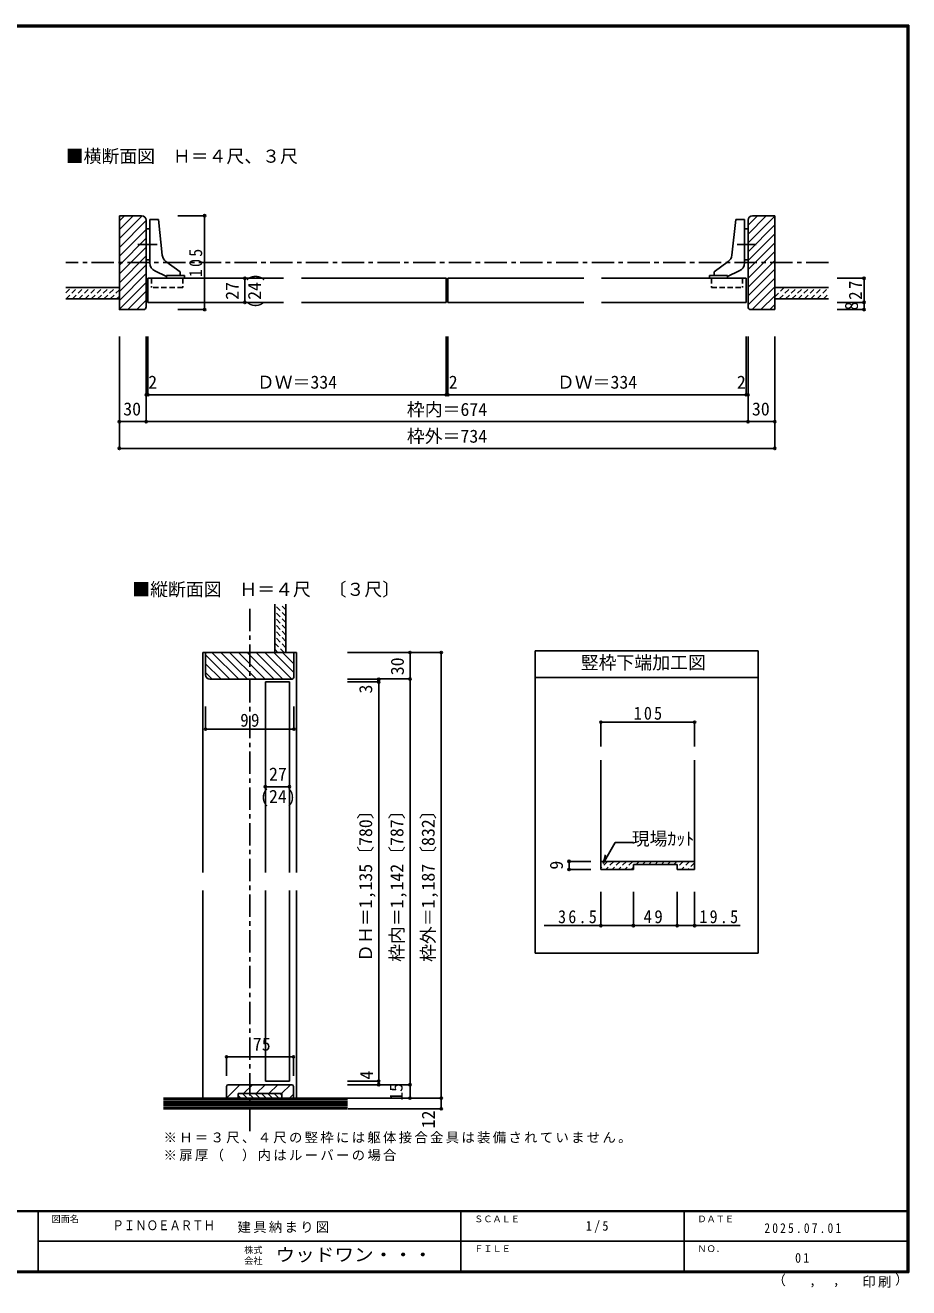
# Model space of a CAD drawing. Units: millimetres at full size, sheet at 1:5. Extents: x -973 to 977, y -718 to 696.
# Drawn here: x -13 to 977, y -718 to 696 of the extents above; entities that cross this region are included whole.
import ezdxf
from ezdxf.enums import TextEntityAlignment as Align

# ---------------------------------------------------------------- set-up
doc = ezdxf.new("R2010")
doc.units = ezdxf.units.MM
doc.header["$LTSCALE"] = 5
doc.header["$PDMODE"] = 32
doc.header["$PDSIZE"] = 2.5
doc.linetypes.add('CHAIN1', pattern=[8, 5, -1, 1, -1])
doc.linetypes.add('DASHED1', pattern=[1.8, 1.2, -0.6])
for name, color, linetype in [('0-0_補助線', 4, 'Continuous'), ('0-1_通り芯', 4, 'CHAIN1'), ('0-3_仕上げ', 2, 'Continuous'), ('0-4_枠', 3, 'Continuous'), ('0-6_扉', 6, 'Continuous'), ('0-7_金物', 7, 'Continuous'), ('0-A_文字', 7, 'Continuous'), ('0-B_寸法', 7, 'Continuous'), ('0-C_ハッチ', 4, 'Continuous'), ('F-1_枠', 6, 'Continuous'), ('F-A_文字', 7, 'Continuous')]:
    doc.layers.add(name, color=color, linetype=linetype)
doc.styles.add('ＭＳ ゴシック', font='')
doc.styles.get('ＭＳ ゴシック').set_extended_font_data('MS Gothic')

msp = doc.modelspace()

# ---------------------------------------------------------------- linework, layer by layer
at = {"layer": '0-0_補助線', "color": 3}
for p, q in [((558.146, -4.5), (808.146, -4.5)), ((558.146, -343.005), (558.146, -4.5)), ((808.146, -343.005), (808.146, -4.5)), ((558.146, -34.5), (808.146, -34.5)), ((631.831, -127.109), (631.831, -249.475)), ((736.831, -127.109), (736.831, -249.475)), ((736.831, -240.475), (631.831, -240.475)), ((631.831, -249.475), (668.331, -249.475)), ((668.331, -243.775), (668.331, -249.475)), ((668.331, -243.775), (717.331, -243.775)), ((717.331, -243.775), (717.331, -249.475)), ((717.331, -249.475), (736.831, -249.475)), ((808.146, -343.005), (558.146, -343.005))]:
    msp.add_line(p, q, dxfattribs=at)
at = {"layer": '0-0_補助線'}
for p, q in [((631.831, -84.488), (736.831, -84.488)), ((631.831, -84.488), (631.831, -111.621)), ((736.831, -84.488), (736.831, -111.621)), ((596.257, -249.475), (596.257, -240.475)), ((596.257, -240.475), (620.719, -240.475)), ((596.257, -249.475), (620.719, -249.475)), ((631.831, -312.324), (631.831, -274.565)), ((668.331, -312.324), (668.331, -274.565)), ((717.331, -312.324), (717.331, -274.565)), ((736.831, -312.324), (736.831, -274.565)), ((668.331, -312.324), (568.563, -312.324)), ((717.331, -312.324), (668.331, -312.324)), ((787.752, -312.324), (717.331, -312.324))]:
    msp.add_line(p, q, dxfattribs=at)
at = {"layer": '0-0_補助線', "color": 7}
for p, q in [((634.332, -242.758), (647.9, -219.258)), ((647.9, -219.258), (668.25, -219.258)), ((634.332, -242.758), (636.92, -233.099))]:
    msp.add_line(p, q, dxfattribs=at)
at = {"layer": '0-0_補助線', "linetype": 'DASHED1'}
for p, q in [((639.263, -240.475), (631.831, -247.907)), ((646.334, -240.475), (637.334, -249.475)), ((653.405, -240.475), (644.405, -249.475)), ((660.476, -240.475), (651.476, -249.475)), ((667.547, -240.475), (658.547, -249.475)), ((668.331, -246.762), (665.618, -249.475)), ((674.618, -240.475), (671.318, -243.775)), ((681.689, -240.475), (678.389, -243.775)), ((688.76, -240.475), (685.46, -243.775)), ((695.831, -240.475), (692.531, -243.775)), ((702.902, -240.475), (699.602, -243.775)), ((709.973, -240.475), (706.673, -243.775)), ((717.045, -240.475), (713.745, -243.775)), ((724.116, -240.475), (717.331, -247.26)), ((731.187, -240.475), (722.187, -249.475)), ((736.831, -241.902), (729.258, -249.475))]:
    msp.add_line(p, q, dxfattribs=at)
at = {"layer": '0-0_補助線', "color": 7}
for p in [(631.831, -84.488), (736.831, -84.488), (596.257, -240.475), (596.257, -249.475), (631.831, -312.324), (668.331, -312.324), (717.331, -312.324), (736.831, -312.324)]:
    msp.add_point(p, dxfattribs=at)
at = {"layer": '0-1_通り芯'}
for p, q in [((886.639, 430), (32.639, 430)), ((238.646, -542.5), (238.646, 47.5))]:
    msp.add_line(p, q, dxfattribs=at)
at = {"layer": '0-3_仕上げ'}
for p, q in [((92.639, 402), (32.639, 402)), ((826.639, 402), (886.639, 402)), ((92.639, 389.5), (32.639, 389.5)), ((826.639, 389.5), (886.639, 389.5)), ((266.646, -6.5), (266.646, 47.5)), ((279.146, -6.5), (279.146, 47.5)), ((266.646, -6.5), (279.146, -6.5)), ((142.146, -505.5), (348.146, -505.5)), ((142.146, -517.5), (348.146, -517.5))]:
    msp.add_line(p, q, dxfattribs=at)
at = {"layer": '0-3_仕上げ', "color": 7}
for p, q in [((348.146, -507.5), (142.146, -507.5)), ((348.146, -509.5), (142.146, -509.5)), ((348.146, -511.5), (142.146, -511.5)), ((348.146, -513.5), (142.146, -513.5)), ((348.146, -515.5), (142.146, -515.5))]:
    msp.add_line(p, q, dxfattribs=at)
at = {"layer": '0-4_枠'}
for p, q in [((117.639, 482.5), (92.639, 482.5)), ((826.639, 482.5), (801.639, 482.5)), ((826.639, 377.5), (826.639, 482.5)), ((122.639, 477.5), (122.639, 380.5)), ((796.639, 477.5), (796.639, 380.5)), ((826.639, 377.5), (799.639, 377.5)), ((288.146, -6.5), (189.146, -6.5)), ((189.146, -31.5), (189.146, -6.5)), ((288.146, -6.5), (288.146, -33.5)), ((194.146, -36.5), (285.146, -36.5)), ((227.62, -490.5), (212.62, -505.5)), ((212.646, -492.5), (212.646, -505.5)), ((285.646, -490.5), (214.646, -490.5)), ((241.762, -490.5), (231.762, -500.5)), ((255.904, -490.5), (245.904, -500.5)), ((270.046, -490.5), (260.046, -500.5)), ((284.189, -490.5), (274.189, -500.5)), ((287.646, -492.5), (287.646, -505.5)), ((287.646, -501.184), (283.331, -505.5))]:
    msp.add_line(p, q, dxfattribs=at)
at = {"layer": '0-4_枠', "color": 4}
for p, q in [((202.146, -6.5), (186.146, -6.5)), ((186.146, -253), (186.146, -6.5)), ((288.146, -6.5), (291.146, -6.5)), ((291.146, -253), (291.146, -6.5)), ((186.146, -505.5), (186.146, -273)), ((291.146, -505.5), (291.146, -273))]:
    msp.add_line(p, q, dxfattribs=at)
at = {"layer": '0-4_枠', "color": 7}
for p, q in [((225.646, -500.5), (225.646, -505.5)), ((274.646, -500.5), (225.646, -500.5)), ((225.646, -502.491), (228.655, -505.5)), ((230.726, -500.5), (235.726, -505.5)), ((237.797, -500.5), (242.797, -505.5)), ((244.868, -500.5), (249.868, -505.5)), ((251.939, -500.5), (256.939, -505.5)), ((259.01, -500.5), (264.01, -505.5)), ((266.081, -500.5), (271.081, -505.5)), ((273.152, -500.5), (274.646, -501.994)), ((274.646, -500.5), (274.646, -505.5))]:
    msp.add_line(p, q, dxfattribs=at)
at = {"layer": '0-4_枠'}
msp.add_lwpolyline([(119.639, 377.5), (92.639, 377.5), (92.639, 482.5)], dxfattribs=at)
for centre, radius, start, end in [((117.639, 477.5), 5, 0, 90), ((801.639, 477.5), 5, 90, 180), ((119.639, 380.5), 3, 270, 0), ((799.639, 380.5), 3, 180, 270), ((194.146, -31.5), 5, 180, 270), ((285.146, -33.5), 3, 270, 0), ((214.646, -492.5), 2, 90, 180), ((285.646, -492.5), 2, 0, 90)]:
    msp.add_arc(centre, radius, start, end, dxfattribs=at)
at = {"layer": '0-6_扉'}
for p, q in [((124.639, 412.5), (124.639, 385.5)), ((124.639, 412.5), (276.639, 412.5)), ((460.639, 412.5), (460.639, 385.5)), ((460.639, 412.5), (612.639, 412.5)), ((632.639, 412.5), (794.639, 412.5)), ((794.639, 412.5), (794.639, 385.5)), ((124.639, 385.5), (276.639, 385.5)), ((296.639, 385.5), (458.639, 385.5)), ((460.639, 385.5), (612.639, 385.5)), ((632.639, 385.5), (794.639, 385.5)), ((283.146, -39.5), (256.146, -39.5)), ((256.146, -39.5), (256.146, -253)), ((283.146, -39.5), (283.146, -253)), ((256.146, -273), (256.146, -486.5)), ((283.146, -273), (283.146, -486.5)), ((256.146, -486.5), (283.146, -486.5))]:
    msp.add_line(p, q, dxfattribs=at)
msp.add_lwpolyline([(296.639, 412.5), (458.639, 412.5), (458.639, 385.5)], dxfattribs=at)
at = {"layer": '0-7_金物'}
for p, q in [((126.639, 468), (122.639, 468)), ((136.369, 478.5), (126.639, 478.5)), ((126.639, 429.771), (126.639, 478.5)), ((140.738, 438.351), (136.369, 478.5)), ((778.54, 438.351), (782.909, 478.5)), ((782.909, 478.5), (792.639, 478.5)), ((792.639, 429.771), (792.639, 478.5)), ((792.639, 468), (796.639, 468)), ((126.639, 433), (122.639, 433)), ((144.744, 431.385), (160.639, 419.661)), ((774.535, 431.385), (758.639, 419.661)), ((792.639, 433), (796.639, 433)), ((132.424, 420.703), (145.639, 414.561)), ((145.639, 415.5), (165.639, 415.5)), ((145.639, 415.5), (145.639, 412.5)), ((160.639, 415.5), (160.639, 419.661)), ((165.639, 415.5), (165.639, 412.5)), ((753.639, 415.5), (753.639, 412.5)), ((773.639, 415.5), (753.639, 415.5)), ((758.639, 415.5), (758.639, 419.661)), ((786.854, 420.703), (773.639, 414.561)), ((773.639, 415.5), (773.639, 412.5))]:
    msp.add_line(p, q, dxfattribs=at)
at = {"layer": '0-7_金物', "linetype": 'CHAIN1'}
for p, q in [((134.873, 450.5), (113.455, 450.5)), ((784.405, 450.5), (805.823, 450.5))]:
    msp.add_line(p, q, dxfattribs=at)
at = {"layer": '0-7_金物', "linetype": 'DASHED1'}
for p, q in [((128.639, 412.5), (128.639, 402)), ((790.639, 412.5), (790.639, 402))]:
    msp.add_line(p, q, dxfattribs=at)
for points in [[(163.639, 412.5), (163.639, 402), (128.639, 402)], [(755.639, 412.5), (755.639, 402), (790.639, 402)]]:
    msp.add_lwpolyline(points, dxfattribs=at)
at = {"layer": '0-7_金物'}
for centre, start, end in [((150.68, 439.433), 186.21051, 233.58794), ((768.599, 439.433), 306.41206, 353.78949), ((136.639, 429.771), 180, 245.07153), ((782.639, 429.771), 294.92847, 0)]:
    msp.add_arc(centre, 10, start, end, dxfattribs=at)
at = {"layer": '0-B_寸法', "color": 4}
for p, q in [((188.074, 482.5), (158.074, 482.5)), ((188.074, 482.5), (188.074, 377.5)), ((221.318, 412.5), (233.212, 412.5)), ((233.212, 412.5), (233.212, 385.5)), ((926.639, 412.5), (896.639, 412.5)), ((926.639, 385.5), (926.639, 412.5)), ((221.318, 385.5), (233.212, 385.5)), ((926.639, 385.5), (896.639, 385.5)), ((926.639, 377.5), (926.639, 385.5)), ((188.074, 377.5), (158.074, 377.5)), ((926.639, 377.5), (896.639, 377.5)), ((92.639, 222), (92.639, 347.5)), ((122.639, 347.5), (122.639, 252)), ((124.639, 282), (124.639, 347.5)), ((458.639, 282), (458.639, 347.5)), ((460.639, 282), (460.639, 347.5)), ((794.639, 282), (794.639, 347.5)), ((796.639, 347.5), (796.639, 252)), ((826.639, 347.5), (826.639, 222)), ((796.639, 282), (796.639, 337)), ((796.639, 282), (122.639, 282)), ((92.639, 252), (826.639, 252)), ((92.639, 222), (826.639, 222)), ((348.146, -6.5), (453.146, -6.5)), ((453.146, -6.5), (362.146, -6.5)), ((418.146, -6.5), (418.146, -505.5)), ((453.146, -517.5), (453.146, -6.5)), ((348.146, -36.5), (383.146, -36.5)), ((348.146, -39.5), (383.146, -39.5)), ((383.146, -36.174), (418.146, -36.174)), ((383.146, -490.5), (383.146, -36.5)), ((189.146, -92.331), (189.146, -66.96)), ((288.146, -92.331), (288.146, -66.96)), ((288.146, -92.331), (189.146, -92.331)), ((256.146, -145.929), (256.146, -156.844)), ((212.646, -480.583), (212.646, -459.226)), ((348.146, -486.5), (383.146, -486.5)), ((348.146, -490.5), (418.146, -490.5)), ((348.146, -505.5), (453.146, -505.5)), ((383.146, -505.5), (418.146, -505.5)), ((349.052, -517.5), (453.146, -517.5))]:
    msp.add_line(p, q, dxfattribs=at)
for points in [[(283.146, -145.929), (283.146, -156.844), (256.146, -156.844)], [(287.646, -480.583), (287.646, -459.226), (212.646, -459.226)]]:
    msp.add_lwpolyline(points, dxfattribs=at)
at = {"layer": '0-B_寸法'}
for p in [(188.074, 482.5), (233.212, 412.5), (926.639, 412.5), (233.212, 385.5), (926.639, 385.5), (188.074, 377.5), (926.639, 377.5), (122.639, 282), (124.639, 282), (458.639, 282), (460.639, 282), (794.639, 282), (796.639, 282), (92.639, 252), (122.639, 252), (796.639, 252), (826.639, 252), (92.639, 222), (92.639, 222), (826.639, 222), (826.639, 222), (418.146, -6.5), (453.146, -6.5), (383.146, -36.5), (383.146, -39.5), (418.146, -36.174), (189.146, -92.331), (288.146, -92.331), (256.146, -156.844), (283.146, -156.844), (212.646, -459.226), (287.646, -459.226), (383.146, -486.5), (383.146, -490.5), (418.146, -490.5), (418.146, -490.5), (418.146, -505.5), (418.146, -505.5), (453.146, -505.5), (453.146, -505.5), (453.146, -517.5)]:
    msp.add_point(p, dxfattribs=at)
at = {"layer": '0-C_ハッチ'}
for p, q in [((92.639, 457.051), (118.088, 482.5)), ((92.639, 466.951), (108.189, 482.5)), ((92.639, 476.85), (98.289, 482.5)), ((796.639, 461.975), (817.165, 482.5)), ((796.639, 471.874), (807.265, 482.5)), ((796.639, 452.075), (826.639, 482.075)), ((92.639, 447.152), (122.639, 477.152)), ((92.639, 437.252), (122.639, 467.252)), ((796.639, 442.176), (826.639, 472.176)), ((92.639, 427.353), (122.639, 457.353)), ((796.639, 432.276), (826.639, 462.276)), ((796.639, 422.377), (826.639, 452.377)), ((92.639, 417.453), (122.639, 447.453)), ((796.639, 412.477), (826.639, 442.477)), ((92.639, 407.554), (122.639, 437.554)), ((122.639, 427.654), (92.639, 397.654)), ((796.639, 402.578), (826.639, 432.578)), ((122.639, 417.755), (92.639, 387.755)), ((796.639, 392.678), (826.639, 422.678)), ((796.639, 382.779), (826.639, 412.779)), ((122.639, 407.855), (92.639, 377.855)), ((102.184, 377.5), (122.639, 397.956)), ((801.26, 377.5), (826.639, 402.879)), ((112.083, 377.5), (122.639, 388.056)), ((811.16, 377.5), (826.639, 392.98)), ((821.059, 377.5), (826.639, 383.08)), ((216.418, -36.5), (189.146, -9.228)), ((226.318, -36.5), (196.318, -6.5)), ((236.217, -36.5), (206.217, -6.5)), ((246.117, -36.5), (216.117, -6.5)), ((256.016, -36.5), (226.016, -6.5)), ((265.916, -36.5), (235.916, -6.5)), ((275.815, -36.5), (245.815, -6.5)), ((285.715, -36.5), (255.715, -6.5)), ((288.146, -29.032), (265.614, -6.5)), ((288.146, -19.133), (275.514, -6.5)), ((206.519, -36.5), (189.146, -19.128)), ((196.619, -36.5), (189.146, -29.027))]:
    msp.add_line(p, q, dxfattribs=at)
at = {"layer": '0-C_ハッチ', "linetype": 'DASHED1'}
for p, q in [((32.639, 396.221), (38.418, 402)), ((32.989, 389.5), (45.489, 402)), ((40.06, 389.5), (52.56, 402)), ((47.131, 389.5), (59.631, 402)), ((54.202, 389.5), (66.702, 402)), ((61.273, 389.5), (73.773, 402)), ((68.344, 389.5), (80.844, 402)), ((75.415, 389.5), (87.915, 402)), ((82.487, 389.5), (92.639, 399.653)), ((826.639, 391.574), (837.066, 402)), ((831.637, 389.5), (844.137, 402)), ((838.708, 389.5), (851.208, 402)), ((845.779, 389.5), (858.279, 402)), ((852.85, 389.5), (865.35, 402)), ((859.921, 389.5), (872.421, 402)), ((866.992, 389.5), (879.492, 402)), ((874.063, 389.5), (886.563, 402)), ((89.558, 389.5), (92.639, 392.581)), ((881.134, 389.5), (886.639, 395.005)), ((279.146, 34.16), (266.646, 46.66)), ((279.146, 41.231), (272.877, 47.5)), ((279.146, 27.089), (266.646, 39.588)), ((279.146, 20.018), (266.646, 32.517)), ((279.146, 12.946), (266.646, 25.446)), ((279.146, 5.875), (266.646, 18.375)), ((279.146, -1.196), (266.646, 11.304)), ((277.38, -6.5), (266.646, 4.233)), ((270.309, -6.5), (266.646, -2.838))]:
    msp.add_line(p, q, dxfattribs=at)
at = {"layer": 'F-1_枠'}
for p, q in [((-973.347, 695.833), (976.653, 695.833)), ((-973.347, 695), (976.653, 695)), ((-973.347, 694.167), (976.653, 694.167)), ((974.986, 695.833), (974.986, -700.833)), ((975.82, 695.833), (975.82, -700.833)), ((976.653, 695.833), (976.653, -700.833)), ((976.653, -631.667), (-973.347, -631.667)), ((976.653, -632.5), (-973.347, -632.5)), ((1.653, -632.5), (1.653, -699.167)), ((474.986, -632.5), (474.986, -699.167)), ((724.986, -632.5), (724.986, -699.167)), ((1.653, -665.833), (974.986, -665.834)), ((976.653, -699.167), (-973.347, -699.167)), ((976.653, -700), (-973.347, -700)), ((976.653, -700.833), (-973.347, -700.833))]:
    msp.add_line(p, q, dxfattribs=at)

# ---------------------------------------------------------------- texts
at = {"layer": '0-0_補助線', "color": 7, "style": 'ＭＳ ゴシック'}
for s, p in [('竪枠下端加工図', (609.396, -29.5)), ('現場ｶｯﾄ', (666.43, -226.758))]:
    msp.add_text(s, height=14.66, dxfattribs=at).set_placement(p, align=Align.BOTTOM_LEFT)
msp.add_text('9', height=14.66, rotation=90, dxfattribs=at).set_placement((593.757, -249.651), align=Align.BOTTOM_LEFT)
at = {"layer": '0-0_補助線', "color": 7, "char_height": 14.66, "attachment_point": 7, "style": 'ＭＳ ゴシック'}
for s, insert in [('\\T1.27;\\W0.9;105', (668.641, -81.988)), ('\\T1.28;\\W0.9;36.5', (583.894, -309.824)), ('\\T1.27;\\W0.95;49', (679.706, -309.824)), ('\\T1.28;\\W0.9;19.5', (742.152, -309.824))]:
    msp.add_mtext(s, dxfattribs=dict(at, insert=insert))
at = {"layer": '0-A_文字', "style": 'ＭＳ ゴシック'}
for s, p in [('■横断面図\u3000Ｈ＝４尺、３尺', (32.639, 537.5)), ('■縦断面図\u3000Ｈ＝４尺\u3000〔３尺〕', (107.146, 52.5))]:
    msp.add_text(s, height=14.66, dxfattribs=at).set_placement(p, align=Align.BOTTOM_LEFT)
for s, p in [('ＤＨ＝1,135〔780〕', (380.146, -353)), ('枠内＝1,142〔787〕', (415.146, -353)), ('枠外＝1,187〔832〕', (450.146, -353))]:
    msp.add_text(s, height=14.66, rotation=90, dxfattribs=at).set_placement(p, align=Align.BOTTOM_LEFT)
at = {"layer": '0-A_文字', "char_height": 11, "attachment_point": 7, "style": 'ＭＳ ゴシック'}
for s, insert in [('\\T1.17;※Ｈ＝３尺、４尺の竪枠には躯体接合金具は装備されていません。', (142.146, -556.279)), ('\\T1.17;※扉厚（\u3000）内はルーバーの場合', (142.146, -576.279))]:
    msp.add_mtext(s, dxfattribs=dict(at, insert=insert))
at = {"layer": '0-B_寸法', "style": 'ＭＳ ゴシック'}
for s, p in [('(24)', (255.712, 378.375)), ('27', (230.712, 388.375)), ('8', (924.139, 376.5)), ('30', (415.646, -31.962)), ('3', (380.231, -52.455)), ('4', (381.255, -484.758)), ('15', (414.221, -508.519)), ('12', (450.343, -539.34))]:
    msp.add_text(s, height=14.66, rotation=90, dxfattribs=at).set_placement(p, align=Align.BOTTOM_LEFT)
for s, p in [('2', (124.926, 284.5)), ('ＤＷ＝334', (246.639, 284.5)), ('2', (461.501, 284.5)), ('ＤＷ＝334', (582.639, 284.5)), ('2', (784.198, 284.5)), ('30', (97.014, 254.5)), ('枠内＝674', (414.639, 254)), ('30', (801.014, 254.5)), ('枠外＝734', (414.639, 224)), ('27', (260.271, -154.344)), ('(24)', (250.271, -179.344)), ('75', (242.146, -456.726))]:
    msp.add_text(s, height=14.66, dxfattribs=at).set_placement(p, align=Align.BOTTOM_LEFT)
at = {"layer": '0-B_寸法', "char_height": 14.66, "attachment_point": 7, "rotation": 90, "style": 'ＭＳ ゴシック'}
for s, insert in [('\\T1.27;\\W0.9;105', (185.574, 413.75)), ('\\T1.27;\\W0.95;27', (924.139, 388.375))]:
    msp.add_mtext(s, dxfattribs=dict(at, insert=insert))
at = {"layer": '0-B_寸法', "insert": (228.021, -89.831), "char_height": 14.66, "attachment_point": 7, "style": 'ＭＳ ゴシック'}
msp.add_mtext('\\T1.27;\\W0.95;99', dxfattribs=at)
at = {"layer": 'F-A_文字', "style": 'ＭＳ ゴシック'}
for s, height, p in [('図面名', 7.331, (16.653, -646.667)), ('ＳＣＡＬＥ', 7.331, (489.986, -646.667)), ('ＤＡＴＥ', 7.331, (739.986, -646.667)), ('株式', 7.331, (232.486, -681.5)), ('ＦＩＬＥ', 7.331, (489.986, -680)), ('ＮＯ．', 7.331, (739.986, -680.001)), ('会社', 7.331, (232.486, -693.5)), ('（', 11, (823.992, -718.052)), ('）', 11, (961.387, -717.355)), (',', 11, (865.199, -718.052)), (',', 11, (891.686, -717.588))]:
    msp.add_text(s, height=height, dxfattribs=at).set_placement(p, align=Align.BOTTOM_LEFT)
for s, height, width, p in [('ＰＩＮＯＥＡＲＴＨ', 11, 0.85, (84.986, -656.667)), ('ウッドワン・・・', 14.66, 1.1, (267.486, -692.5))]:
    msp.add_text(s, height=height, dxfattribs=dict(at, width=width)).set_placement(p, align=Align.BOTTOM_LEFT)
at = {"layer": 'F-A_文字', "char_height": 11, "attachment_point": 7, "style": 'ＭＳ ゴシック'}
for s, insert in [('\\T1.17;建具納まり図', (224.986, -656.667)), ('\\T1.38;\\W0.9;1/5', (614.986, -656.667)), ('\\T1.39;\\W0.85;2025.07.01', (814.986, -656.667)), ('\\T1.36;\\W0.9;01', (849.361, -690.001)), ('\\T1.17;印刷', (924.678, -717.82))]:
    msp.add_mtext(s, dxfattribs=dict(at, insert=insert))

doc.saveas('drawing.dxf')
